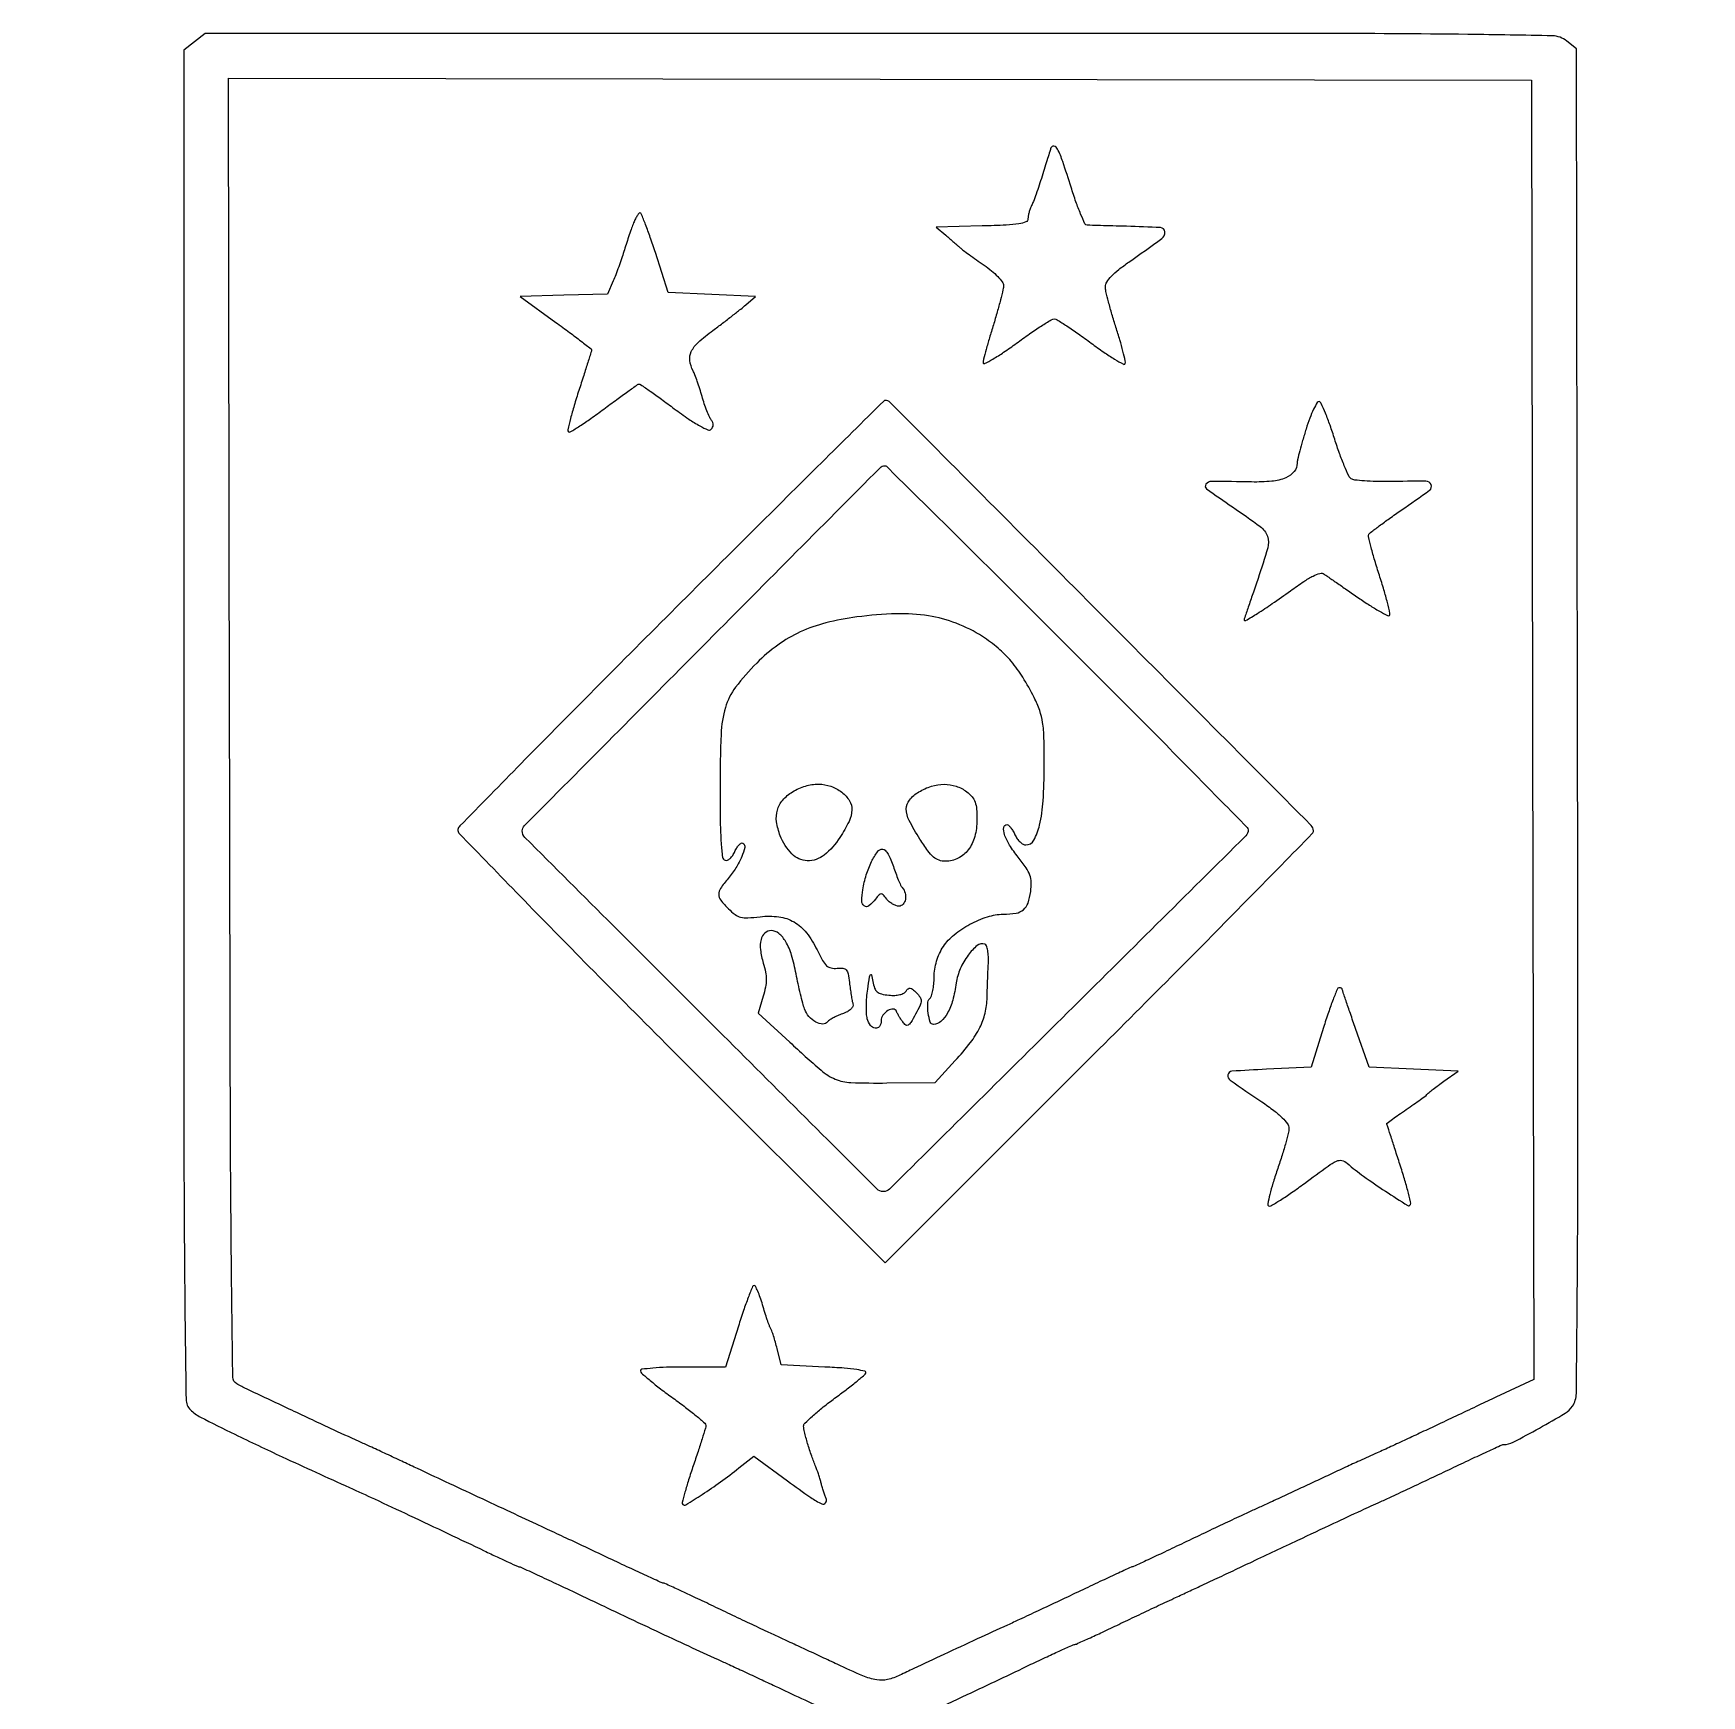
# Model space of a CAD drawing. Extents: x 40 to 599, y 30 to 647.
# Drawn here: x 91.1 to 500.2, y 239.4 to 647 of the extents above; entities that cross this region are included whole.
import ezdxf

# ---------------------------------------------------------------- set-up
doc = ezdxf.new("R2010")
doc.units = 0

msp = doc.modelspace()

# ---------------------------------------------------------------- linework, layer by layer
msp.add_lwpolyline([(310.379679, 235.22151, 0.005519), (320.117387, 239.683872, 0.001422), (335.731039, 247.10288, -0.001884), (339.69088, 248.979968, -0.00295), (343.112236, 250.561471, -0.000804), (346.101446, 251.916067, -0.106366), (346.491528, 252, 0.106205), (346.881677, 252.083817, 0.000802), (349.873308, 253.437188, 0.002945), (353.297401, 255.017216, 0.00188), (357.260489, 256.892554, -0.000749), (361.656921, 258.985132, -0.000599), (366.401519, 261.227759, -0.000605), (370.798131, 263.292971, -0.001532), (374, 264.780304, 0.001061), (377.156268, 266.242838, 0.00045), (381.38125, 268.216123, 0.000446), (385.88712, 270.33044, 0.000584), (390, 272.270692, -0.000362), (401.1925, 277.556816, -0.000745), (409.963047, 281.675335, -0.000919), (416.757593, 284.838393, -0.002625), (421.5, 287.005359, 0.003006), (424.207064, 288.244807, 0.000734), (428.653701, 290.321104, 0.000752), (433.743814, 292.716313, 0.00075), (438.831749, 295.129189, -0.001315), (443.59129, 297.379741, -0.002099), (447.672265, 299.275449, -0.000411), (451.274609, 300.926887, -0.107669), (451.6102, 301, 0.119999), (453.961494, 301.57255, 0.007286), (460.393953, 305.022428, 0.007513), (466.706511, 308.652527, 0.113952), (468.518686, 310.388174, 0.143053), (469.462381, 313.484213, 0.00107), (469.718933, 340.369245, 0.002007), (469.863046, 382.916429, 0.000235), (469.758822, 477.926352), (469.5, 643.17683), (467.139216, 645.088415, 0.165924), (463.599488, 646.387708, 0.002893), (442.858783, 646.743556, 0.002673), (406.318322, 646.963668, 0.000169), (299.024075, 647), (133.269717, 647), (130.634859, 644.92742), (128, 642.85484), (128, 476.998848, 0.000204), (128.040986, 376.705484, 0.002255), (128.254969, 336.545778, 0.00133), (128.560963, 312.064158, 0.194976), (129.648151, 309.494706, 0.078562), (132.084318, 307.72369, 0.004362), (140.51859, 303.512618, 0.005408), (152.154579, 297.984334, 0.002003), (168.653684, 290.443259, -0.002636), (174.733104, 287.655292, -0.000948), (183.358323, 283.624772, -0.00094), (192.794325, 279.171891, -0.001115), (201.690653, 274.928886, 0.001909), (204.861147, 273.422932, 0.002989), (207.601354, 272.15411, 0.000823), (209.994558, 271.068046, 0.106493), (210.31042, 271, -0.108362), (210.634883, 270.928846, -0.000304), (214.6908, 269.057061, -0.001804), (219.2677, 266.921387, -0.001123), (224.619767, 264.38574, 0.000669), (234.907529, 259.500268, 0.001023), (243.844609, 255.293225, 0.001165), (251.776614, 251.60162, 0.001552), (259, 248.287441, -0.001522), (261.699224, 247.049199, -0.000612), (265.38125, 245.341044, -0.000606), (269.342886, 243.491436, -0.000766), (273, 241.771764, 0.003002), (285.980891, 235.738513, 0.017512)], format="xyb")
for points in [[(458.753068, 476.228047), (459.006137, 316.956094), (449.753068, 312.594351, 0.000002), (445.558264, 310.61697, 0.000001), (440.574339, 308.267568, 0.000001), (435.614449, 305.929467, 0.000002), (431.5, 303.989876, -0.000971), (427.76094, 302.236095, -0.000936), (423.96875, 300.475004, -0.000925), (420.62192, 298.935849, -0.003415), (418.5, 297.982233, 0.003435), (416.352617, 297.017069, 0.000875), (412.884375, 295.422156, 0.000892), (408.930469, 293.586957, 0.000903), (405, 291.745462, -0.000753), (400.996198, 289.868142, -0.000667), (396.821875, 287.925304, -0.000669), (393.058242, 286.185833, -0.002049), (390.5, 285.020303, 0.003368), (387.795882, 283.779682, 0.000825), (383.362765, 281.700631, 0.000845), (378.290782, 279.301256, 0.000844), (373.224305, 276.883502, -0.001018), (368.493486, 274.627948, -0.001641), (364.45393, 272.728279, -0.000251), (360.865873, 271.057488, -0.109255), (360.60592, 271, 0.10833), (360.345693, 270.94295, 0.000246), (356.726796, 269.273921, 0.001618), (352.653045, 267.376672, 0.001003), (347.881616, 265.123987, -0.000551), (342.737877, 262.68983, -0.00053), (337.521475, 260.235064, -0.000523), (332.918696, 258.080889, -0.001924), (330, 256.732269, 0.001007), (322.575729, 253.318308, 0.000753), (314.408496, 249.527824, 0.000593), (306.986917, 246.059091, 0.004786), (303.596362, 244.429733, -0.058114), (300.575251, 243.356136, -0.099812), (297.913885, 243.285904, -0.057569), (294.520884, 244.289537, -0.009318), (288.229623, 247.108413, 0.000508), (284.484497, 248.866329, 0.000407), (280.448702, 250.75167, 0.000412), (276.713396, 252.489188, 0.001048), (274, 253.741729, -0.002128), (271.14435, 255.067426, -0.000646), (266.825892, 257.101405, -0.000647), (261.991924, 259.393476, -0.000705), (257.30091, 261.633316, 0.001487), (252.974954, 263.690547, 0.00236), (249.257327, 265.423537, 0.000517), (245.986072, 266.925596, 0.107769), (245.644881, 267, -0.107185), (245.301178, 267.074536, -0.000397), (241.549251, 268.785727, -0.002055), (237.300627, 270.748674, -0.001287), (232.343971, 273.07907, 0.000307), (227.05995, 275.576035, 0.000313), (221.804166, 278.051695, 0.000303), (217.23281, 280.198091, 0.001295), (214.5, 281.470587, -0.000542), (207.31171, 284.804552, -0.000376), (199.19345, 288.587958, -0.000379), (191.220706, 292.318198, -0.000627), (184.5, 295.479136, 0.001017), (181.034607, 297.105707, 0.000776), (177.234375, 298.872838, 0.000784), (173.668106, 300.51766, 0.001846), (171, 301.731256, -0.00326), (163.991265, 304.94316, -0.001105), (153.835711, 309.704867, -0.000496), (143.427941, 314.625554, -0.01689), (141, 315.87852, -0.267809), (140.03626, 317.496289, -0.000752), (139.711386, 343.639067, -0.002095), (139.436736, 384.427329, -0.00024), (139.246942, 476.362025), (138.993884, 636.006116), (298.746942, 635.753058), (458.5, 635.5)], [(340.623213, 618.917217, 0.00016), (340.357978, 618.066495, 0.000022), (339.808142, 616.300683, 0.000025), (339.157268, 614.20968, 0.000021), (338.469678, 612, -0.005064), (337.750051, 609.766999, -0.005467), (337.002876, 607.605548, -0.005177), (336.322757, 605.765872, -0.026069), (335.879247, 604.763569, 0.029007), (335.542532, 603.990375, 0.021489), (335.258279, 603.102224, 0.021864), (335.062151, 602.237585, 0.044864), (335, 601.54632, -0.30275), (334.48554, 600.774552, -0.059918), (332.802976, 600.299474, -0.027865), (329.697844, 599.988609, -0.004734), (323.75, 599.782751), (312.5, 599.5), (314.861591, 597.5, -0.0018), (315.849229, 596.65746, -0.001631), (316.863873, 595.779783, -0.001632), (317.767018, 594.988193, -0.005231), (318.361591, 594.452452, 0.024705), (319.067086, 593.864878, 0.003633), (320.560905, 592.75779, 0.004094), (322.347928, 591.475708, 0.003507), (324.25, 590.154412, -0.022614), (326.068687, 588.785163, -0.028937), (327.604648, 587.3588, -0.029343), (328.712432, 586.059106, -0.163243), (328.999864, 585.201959, -0.057086), (328.878457, 584.142803, -0.005642), (328.269841, 581.649951, -0.00706), (327.466461, 578.688016, -0.005544), (326.51487, 575.5, 0.003907), (325.561961, 572.345303, 0.005326), (324.755531, 569.485824, 0.003582), (324.122939, 567.079441, 0.059519), (324.015006, 566.260252, 0.563477), (324.372826, 566.03759, 0.014356), (326.406435, 567.144168, 0.017097), (329.040429, 568.800093, 0.009195), (332.177112, 571.010252, -0.00585), (335.38848, 573.305338, -0.008593), (338.268604, 575.240512, -0.004728), (340.727731, 576.799373, -0.139781), (341.431354, 577, -0.141099), (342.132089, 576.798237, -0.004914), (344.540831, 575.252528, -0.008815), (347.36238, 573.330552, -0.00601), (350.504242, 571.051158, 0.00893), (353.594454, 568.836664, 0.015486), (356.247915, 567.124768, 0.00979), (358.411673, 565.878935, 0.463343), (358.829086, 566.038415, 0.141543), (358.866682, 566.699187, 0.005789), (358.303896, 569.039856, 0.009699), (357.54335, 571.821058, 0.006686), (356.579086, 574.941565, -0.006766), (355.591546, 578.139217, -0.008252), (354.757606, 581.158272, -0.007086), (354.136026, 583.711194, -0.056224), (354, 584.917047, -0.148276), (354.336922, 586.028202, -0.043499), (355.464717, 587.435012, -0.033675), (357.254439, 589.07172, -0.016158), (359.75, 590.934174, 0.00469), (367.822004, 596.674937, 0.25761), (368.587574, 598.305502, 0.379454), (367.518143, 599.363789, 0.007426), (359.176988, 599.69737, -0.00018), (355.778954, 599.783968, -0.000253), (352.750534, 599.863769, -0.000145), (350.194207, 599.933169, -0.003551), (349.484406, 599.957691, -0.281529), (348.979497, 600.296113, -0.008536), (347.920044, 602.704759, -0.014533), (346.763765, 605.701453, -0.009245), (345.585069, 609.25, 0.005733), (343.541743, 615.54913, 0.037284), (342.24581, 618.61711, 0.213732), (341.360296, 619.326572, 0.400163)], [(238.191534, 600.25, 0.006955), (237.702481, 598.91511, 0.003045), (237.089655, 597.132812, 0.003012), (236.461931, 595.232628, 0.004024), (235.91648, 593.5, -0.007342), (235.347647, 591.734087, -0.004913), (234.647492, 589.730158, -0.004948), (233.93058, 587.801303, -0.009706), (233.315254, 586.283517), (231.937975, 583.067034), (221.218988, 582.783517), (210.5, 582.5), (219.25, 576.133394, -0.002704), (222.60451, 573.664753, -0.004368), (225.429688, 571.5234, -0.000946), (227.880532, 569.624424, -0.231429), (228, 569.380139, -0.075813), (227.955034, 569.085287, -0.000402), (227.083861, 566.30333, -0.001766), (226.076725, 563.135435, -0.001118), (224.881228, 559.44885, 0.006653), (223.726663, 555.749416, 0.010481), (222.84493, 552.541614, 0.004799), (222.187963, 549.829888, 0.258937), (222.3287, 549.337967, 0.345748), (222.784522, 549.283173, 0.005643), (225.112118, 550.734086, 0.011949), (227.85739, 552.58254, 0.007315), (231.009017, 554.885862, -0.002934), (234.157442, 557.229436, -0.004597), (236.895227, 559.203972, -0.001396), (239.28449, 560.883992, -0.153706), (239.652946, 561, -0.152216), (240.021862, 560.885027, -0.001404), (242.402916, 559.231358, -0.004592), (245.132191, 557.286921, -0.002933), (248.270493, 554.979092, 0.009251), (251.844595, 552.419729, 0.023847), (254.541891, 550.746442, 0.026758), (256.524941, 549.778554, 0.305495), (257.33671, 549.93671, 0.086731), (257.691183, 550.441332, 0.110164), (257.815045, 550.995495, 0.100386), (257.694959, 551.588978, 0.062031), (257.337745, 552.207618, -0.057272), (256.881151, 552.981332, -0.011863), (256.2721, 554.442238, -0.01232), (255.643525, 556.182434, -0.01134), (255.082662, 558, 0.007491), (254.527298, 559.850174, 0.007427), (253.915244, 561.688202, 0.007319), (253.33263, 563.279646, 0.028447), (252.902536, 564.236431, -0.086523), (252.092677, 566.793507, -0.148157), (252.446414, 568.984454, -0.096779), (254.149788, 571.238183, -0.024146), (257.75, 574.163568, 0.003356), (260.122765, 575.933079, 0.003249), (262.49731, 577.75322, 0.003209), (264.566034, 579.381793, 0.011952), (265.836586, 580.445963), (268.173172, 582.5), (257.483362, 583), (246.793552, 583.5), (243.646776, 593.242641, 0.005451), (242.395096, 596.978197, 0.008808), (241.239691, 600.125542, 0.003238), (240.195657, 602.770726, 0.302963), (239.87132, 602.992641, 0.23645), (239.568472, 602.845351, 0.026061), (239.118553, 602.190026, 0.027375), (238.639934, 601.302993, 0.018747)], [(247.5, 505.024305, 0.000908), (227.544096, 485.00657, 0.001482), (210.696333, 467.944256, 0.000162), (195.707007, 452.663903, 0.14312), (195.232199, 451.776193, 0.249197), (195.489607, 450.8864, 0.000247), (210.467401, 435.456823, 0.002264), (227.359549, 418.229112, 0.001377), (247.472776, 398.012993), (299.981155, 345.525986), (352.490577, 398.000104, 0.000907), (372.62348, 418.192602, 0.001491), (389.575357, 435.358536, 0.000127), (404.712114, 450.785954, 0.196376), (405, 451.490683, 0.198253), (404.480548, 452.749264, 0.000036), (352.867083, 504.617825, 0.000035), (301.24195, 556.483345, 0.200486), (299.996462, 556.998112, 0.196592), (299.649457, 556.854647, 0.000031), (284.370836, 541.730027, 0.000738), (267.474216, 524.952193, 0.000445)], [(403.202031, 549.983382, 0.004892), (402.35867, 547.188027, 0.006428), (401.646846, 544.619791, 0.004804), (401.100386, 542.460891, 0.059647), (401, 541.62238, -0.173719), (400.252245, 539.535128, -0.123194), (398.235769, 538.041171, -0.074833), (394.80253, 537.18973, -0.028241), (389.846011, 537.005068, 0.003086), (380.013087, 537.133449, 0.235873), (378.639053, 536.458842, 0.423325), (378.812029, 535.312637, 0.00589), (385.178126, 530.879037, -0.010428), (391.961564, 526.062783, -0.148808), (393.706592, 523.704719, -0.157598), (393.790137, 520.826214, -0.012093), (391.412378, 513.346566, 0.000759), (390.110429, 509.551251, 0.001217), (389.012391, 506.308656, 0.000201), (388.048434, 503.4352, 0.07311), (388.008943, 503.214816, 0.591012), (388.36161, 503.006009, 0.006749), (391.267224, 504.773452, 0.011332), (394.914451, 507.176841, 0.005882), (399.362303, 510.33261, -0.010279), (402.62383, 512.603818, -0.031844), (404.945429, 513.94561, -0.047722), (406.608312, 514.581065, -0.219458), (407.600915, 514.418411, -0.002052), (408.467772, 513.827152, -0.000185), (410.633057, 512.336034, -0.00024), (413.214002, 510.55544, -0.000187), (416.015497, 508.619151, 0.008492), (418.760838, 506.788291, 0.013738), (421.163049, 505.336206, 0.007416), (423.181939, 504.229606, 0.329162), (423.630458, 504.297125, 0.258269), (423.769797, 504.78186, 0.004925), (423.137204, 507.418937, 0.010621), (422.284835, 510.540908, 0.006749), (421.166564, 514.13984, -0.006479), (420.041903, 517.752442, -0.009879), (419.168815, 520.918333, -0.004922), (418.515112, 523.595525, -0.198346), (418.610385, 524.178606, -0.091635), (419.030037, 524.641599, -0.002718), (421.131704, 526.226945, -0.005341), (423.645603, 528.060433, -0.003651), (426.538461, 530.091638, 0.005524), (433.481399, 535.005523, 0.351533), (433.850323, 536.350259, 0.298505), (432.591475, 537.179172, 0.004611), (423.5, 537.114761, -0.009557), (420.346003, 537.123615, -0.012787), (417.487852, 537.25946, -0.009991), (415.129699, 537.479514, -0.117067), (414.267155, 537.790562, -0.140646), (413.657855, 538.496345, -0.009384), (412.571539, 540.96906, -0.012942), (411.391577, 544.017691, -0.009295), (410.226073, 547.478775, 0.008608), (409.076976, 550.906717, 0.012943), (407.946982, 553.850241, 0.007771), (406.912675, 556.243249, 0.209364), (406.410948, 556.696351, 0.357594), (405.913511, 556.506213, 0.018238), (405.052988, 554.862863, 0.02228), (404.118773, 552.661552, 0.013501)], [(344.711165, 496.766642, -0.000902), (361.69218, 479.745596, -0.001483), (375.990155, 465.276547, -0.000125), (388.758568, 452.271964, -0.196467), (389, 451.681247, -0.199947), (388.389515, 450.215661, -0.000069), (344.722159, 406.906475, -0.00007), (301.049007, 363.615723, -0.197161), (299.562598, 363.002065, -0.199253), (297.946805, 363.66842, -0.000085), (254.800648, 406.752244, -0.000085), (211.669899, 449.8501, -0.198967), (211, 451.466899, -0.198023), (211.50995, 452.704006, -0.000048), (255.114671, 496.59961, -0.000048), (298.730991, 540.490009, -0.199702), (299.956951, 541, -0.197352), (300.282029, 540.86649, -0.000038), (313.29547, 528.006451, -0.000814), (327.695974, 513.727097, -0.000492)], [(293.050754, 503.911985, 0.029971), (285.47077, 502.465283, 0.045833), (279.166548, 500.234414, 0.048769), (273.662083, 497.015306, 0.040439), (268.50102, 492.601818, 0.033044), (263.324461, 486.656911, 0.091134), (260.825703, 481.720542, 0.062117), (259.753463, 475.190563, 0.009669), (259.5, 462.085451, 0.003457), (259.558555, 453.615688, 0.013843), (259.773682, 448.436328, 0.014108), (260.107158, 445.02375, 0.288063), (260.735649, 444.256901, 0.189876), (261.294019, 444.285959, 0.075169), (261.949246, 444.712751, 0.060013), (262.596684, 445.445711, 0.044057), (263.131877, 446.390093, -0.032378), (263.635731, 447.329603, -0.052983), (264.191107, 448.040985, -0.072976), (264.711369, 448.44175, -0.272525), (265.108017, 448.433242, -0.318495), (265.537963, 447.417872, -0.045493), (264.815076, 445.138048, -0.041252), (263.398556, 442.420052, -0.034167), (261.471879, 439.78421, 0.024446), (259.61911, 437.350167, 0.154682), (259.172291, 435.878722, 0.165704), (259.670512, 434.472702, 0.029116), (261.56202, 432.347071, 0.036825), (263.180761, 430.950696, 0.098693), (264.550804, 430.303336, 0.075665), (266.274215, 430.141508, 0.01572), (269.31202, 430.412138, -0.062627), (273.926426, 430.389982, -0.099787), (277.648316, 429.120101, -0.095582), (280.694863, 426.457183, -0.053615), (283.294379, 422.262359, 0.015496), (284.638472, 419.67199, 0.079707), (285.637963, 418.407048, 0.134048), (286.719269, 417.848901, 0.078608), (288.183488, 417.771068, -0.049042), (289.644293, 417.779512, -0.193193), (290.429571, 417.376746, -0.131912), (290.890691, 416.429162, -0.018759), (291.223633, 414.271068, 0.005926), (291.421995, 412.7226, 0.006031), (291.655951, 411.188323, 0.005878), (291.891017, 409.859897, 0.024692), (292.080678, 409.072157, -0.17369), (292.041944, 408.408557, -0.100746), (291.583687, 407.743113, -0.070512), (290.721166, 407.11934, -0.036501), (289.5, 406.585148, 0.017525), (288.305656, 406.115792, 0.019892), (287.197611, 405.581548, 0.019514), (286.299941, 405.057916, 0.095445), (285.874846, 404.655978, -0.256626), (284.704929, 404.097599, -0.112791), (283.002859, 404.590236, -0.086753), (281.311601, 405.956332, -0.09337), (280.236064, 407.783254, -0.020816), (279.785879, 409.21694, -0.006263), (279.220028, 411.432042, -0.006265), (278.64692, 413.935518, -0.006763), (278.152023, 416.389654, 0.02633), (277.039559, 420.973047, 0.057953), (275.616116, 424.279392, 0.08554), (273.937149, 426.301385, 0.178654), (272.044335, 427, 0.186342), (270.478451, 426.395429, 0.149799), (269.548787, 424.832116, 0.092095), (269.409061, 422.314258, 0.040738), (270.104916, 419.044159, -0.025943), (270.644077, 416.833506, -0.047444), (270.815403, 414.987236, -0.047089), (270.63606, 413.132484, -0.025154), (270.086282, 410.893646), (268.855988, 406.787292), (276.589376, 399.643646, 0.007248), (284.260177, 392.761173, 0.079909), (287.752754, 390.58458, 0.091405), (291.600595, 389.742189, 0.010795), (300.394504, 389.63988), (312.289007, 389.758298), (317.190274, 395.129149, 0.021064), (320.884166, 399.536163, 0.047219), (323.205534, 403.229723, 0.058305), (324.495257, 406.760093, 0.053206), (324.988028, 410.60492, -0.002386), (325.034921, 412.412964, -0.001269), (325.10933, 414.650679, -0.001263), (325.19695, 416.937026, -0.001964), (325.285226, 418.908031, 0.022833), (325.290474, 420.642134, 0.034402), (325.1225, 422.14359, 0.037514), (324.827567, 423.274173, 0.231963), (324.414773, 423.68644, 0.260553), (322.567574, 423.348632, 0.061762), (320.337586, 420.987207, 0.055562), (318.412985, 417.644482, 0.066954), (317.420207, 414.161662, -0.0303), (316.544254, 409.939368, -0.059141), (315.260299, 406.755148, -0.083507), (313.668917, 404.738428, -0.179969), (311.858408, 404.015313, -0.33215), (311.059211, 404.582866, -0.04216), (310.552001, 406.772283, -0.042468), (310.414974, 409.11216, -0.192063), (310.944645, 410.344645, 0.119622), (311.353077, 411.014892, 0.027311), (311.689989, 412.309674, 0.026744), (311.92243, 413.885172, 0.023255), (312, 415.552117, -0.037437), (312.148374, 417.530994, -0.035249), (312.590546, 419.506981, -0.035403), (313.303293, 421.392599, -0.038612), (314.258071, 423.102117, -0.076783), (316.90035, 425.997039, -0.046035), (320.78823, 428.576172, -0.046024), (325.084306, 430.401319, -0.076505), (328.96189, 431.015313, 0.039833), (332.069995, 431.276856, 0.133598), (333.911591, 432.11966, 0.140775), (335.017524, 433.749221, 0.046122), (335.669471, 436.60588, 0.038951), (335.79294, 438.875964, 0.081854), (335.465722, 440.606584, 0.063978), (334.538475, 442.396412, 0.016697), (332.603351, 445, -0.028235), (330.490711, 447.983763, -0.056812), (329.247867, 450.582159, -0.112783), (329.060786, 452.307178, -0.380464), (329.839485, 453, -0.190598), (330.235938, 452.843176, -0.037004), (330.766975, 452.265625, -0.034577), (331.320433, 451.457269, -0.025934), (331.818046, 450.5, 0.046224), (332.365517, 449.543618, 0.050463), (333.065499, 448.734375, 0.056592), (333.805096, 448.179373, 0.133459), (334.465141, 448, 0.275334), (336.437134, 449.17499, 0.066212), (337.848639, 452.881542, 0.042027), (338.732721, 458.826821, 0.015905), (339, 467.226897, 0.005795), (338.918819, 474.230874, 0.03057), (338.595413, 478.058073, 0.048577), (337.877824, 480.958964, 0.031482), (336.522709, 484.141722, 0.022428), (333.730652, 489.1296, 0.036943), (330.888587, 493.035663, 0.040273), (327.696566, 496.240678, 0.034116), (323.8572, 499.091634, 0.050312), (317.434769, 502.35383, 0.053607), (310.624672, 504.182434, 0.046137), (302.75043, 504.679213, 0.024871)], [(289.365141, 460.92742, -0.086809), (291.248106, 458.827986, -0.151306), (291.838593, 456.586437, -0.103767), (291.127615, 453.796809, -0.02855), (288.890315, 449.82907, -0.080865), (285.022958, 445.524058, -0.178472), (280.894708, 444.136283, -0.196086), (277.129518, 445.800519, -0.098153), (274.265593, 450.252237, -0.058586), (273.35984, 453.671435, -0.103979), (273.549252, 456.568038, -0.112162), (274.862677, 458.995837, -0.076137), (277.276837, 461.027281, -0.063053), (280.432325, 462.442493, -0.076127), (283.643092, 462.90708, -0.080857), (286.688082, 462.385567, -0.08408)], [(320, 461.034887, -0.052478), (321.285829, 459.812909, -0.089804), (322.027927, 458.5372, -0.067631), (322.395206, 456.836403, -0.019408), (322.5, 454.137687, -0.066109), (321.958437, 450.059625, -0.096472), (320.365472, 446.815132, -0.112699), (317.892565, 444.742377, -0.118841), (314.813265, 444, -0.082156), (313.19804, 444.267203, -0.096161), (311.851569, 445.037456, -0.058772), (310.444591, 446.57206, -0.013885), (308.487579, 449.451963, -0.023678), (305.886317, 453.976805, -0.113952), (305.163359, 456.838255, -0.181239), (305.927114, 459.010928, -0.081843), (308.25, 461.01096, -0.061121), (311.333668, 462.408213, -0.075471), (314.448787, 462.887603, -0.08068), (317.39739, 462.414859, -0.083971)], [(302.013821, 442.75, 0.010315), (302.585105, 441.053193, 0.01208), (303.198588, 439.469375, 0.01107), (303.776512, 438.160669, 0.069557), (304.17388, 437.55, -0.11513), (304.884086, 436.207244, -0.108982), (304.946241, 434.66021, -0.135358), (304.373271, 433.461953, -0.217245), (303.360243, 433, -0.086408), (302.633413, 433.126552, -0.045857), (301.802593, 433.514063, -0.043822), (301.00193, 434.080435, -0.05175), (300.360243, 434.75, 0.019628), (299.489417, 435.783912, 0.210938), (299, 436, 0.210938), (298.510583, 435.783912, 0.019628), (297.639757, 434.75, -0.05651), (296.00543, 433.076759, -0.340869), (294.868865, 433.045804, -0.243156), (294.255749, 434.271147, -0.038582), (294.505763, 437.034109, -0.032884), (295.368842, 440.669211, -0.039698), (296.664047, 443.928898, -0.042514), (298.117039, 446.338931, -0.24029), (299.413182, 447, -0.219853), (299.986962, 446.734892, -0.039026), (300.699633, 445.751562, -0.035845), (301.41047, 444.377712, -0.025426)], [(300.89951, 411.175817, 0.033026), (302.338448, 411.133659, 0.049164), (303.585858, 411.303074, 0.059949), (304.54621, 411.656887, 0.136923), (305.108971, 412.175817, -0.077869), (305.604663, 412.75349, -0.218006), (306.105656, 412.895878, -0.134251), (306.71745, 412.623187, -0.024773), (307.641194, 411.786928, -0.04473), (308.570404, 410.675023, -0.162876), (308.82458, 409.803618, -0.101877), (308.556929, 408.720032, -0.012198), (307.43468, 406.508567, -0.010723), (306.276826, 404.464793, -0.123388), (305.63101, 403.815126, -0.309785), (305.036532, 403.849634, -0.070271), (304.293386, 404.613449, -0.012563), (303.803469, 405.320044, -0.011958), (303.341237, 406.061912, -0.011991), (302.964378, 406.736736, -0.040918), (302.766987, 407.199039, 0.323633), (301.987534, 407.7591, 0.137452), (300.680431, 407.388712, 0.098179), (299.440588, 406.245092, 0.15882), (299, 404.893011, -0.147201), (298.582646, 403.506093, -0.291696), (297.574312, 403.057552, -0.198829), (296.382539, 403.774581, -0.097992), (295.614052, 405.401604, -0.049033), (295.428056, 406.649848, -0.015814), (295.393783, 408.521954, -0.015601), (295.487218, 410.619193, -0.016885), (295.710637, 412.651604, -0.002486), (296.156984, 415.640728, -0.110685), (296.385601, 416.223794, -0.656122), (296.613397, 416.181239, -0.010915), (296.959368, 414.5, 0.041448), (297.393849, 412.892447, 0.131544), (298.025067, 411.986233, 0.120113), (299.061464, 411.47052, 0.031843)], [(407.465712, 403.232473), (404.431423, 393.5), (393.531564, 393, 0.004799), (384.986783, 392.525813, 0.35319), (384.026066, 391.641407, 0.284862), (384.596842, 390.318474, 0.003722), (392.342444, 385.007944, -0.013087), (395.325939, 382.879188, -0.032142), (397.367528, 381.123785, -0.043857), (398.620409, 379.662333, -0.158229), (398.986622, 378.507944, -0.059873), (398.832529, 377.294051, -0.00709), (398.132607, 374.66349, -0.008393), (397.200033, 371.549897, -0.006792), (396.098123, 368.240106, 0.009376), (395.050998, 365.039773, 0.015022), (394.291605, 362.268093, 0.008838), (393.781197, 359.982428, 0.314617), (393.985677, 359.508852, 0.278897), (394.537053, 359.503557, 0.006297), (396.884428, 360.932948, 0.012309), (399.648012, 362.760087, 0.007788), (402.782775, 365.018747, -0.002815), (408.581887, 369.285375, -0.047508), (410.626866, 370.493849, -0.168601), (411.955816, 370.633544, -0.12207), (413.292206, 369.950889, 0.022738), (417.310762, 366.768905, 0.01148), (422.640225, 363.112583, 0.003863), (428.110948, 359.601217, 0.486742), (428.780077, 359.84023, 0.14124), (428.808979, 360.542607, 0.004696), (428.114095, 363.276655, 0.008592), (427.199906, 366.511018, 0.00584), (426.05359, 370.160748, -0.000598), (424.882909, 373.755782, -0.000968), (423.897001, 376.81592, -0.000122), (423.02463, 379.544012, -0.077459), (423.000007, 379.701959, -0.239717), (423.063951, 379.82768, -0.00094), (424.395315, 380.794005, -0.004402), (425.92896, 381.882321, -0.002721), (427.75, 383.135961, 0.003655), (429.605971, 384.418766, 0.005048), (431.251563, 385.599005, 0.003248), (432.615056, 386.611595, 0.060636), (433, 386.982181, -0.053814), (433.359839, 387.338153, -0.004624), (434.38125, 388.136167, -0.006062), (435.623062, 389.064334, -0.004664), (437, 390.04818), (440.5, 392.5), (429.563427, 393), (418.626855, 393.5), (415.326696, 403, -0.000647), (414.060573, 406.659988, -0.001041), (412.992061, 409.782813, -0.000157), (412.050553, 412.556129, -0.068593), (412.013268, 412.75, 0.249606), (411.956098, 412.844892, 0.060999), (411.783585, 412.921414, 0.048183), (411.53826, 412.97098, 0.031618), (411.25, 412.982473, 0.298149), (410.869005, 412.720206, 0.004542), (409.82899, 410.11118, 0.010476), (408.682988, 406.964686, 0.006528)], [(264, 330), (260.872895, 320), (250.436447, 320, 0.008124), (246.354244, 319.933668, 0.014511), (243.003805, 319.727304, 0.008511), (240.341861, 319.439885, 0.378179), (240, 319.052543, 0.216244), (240.254444, 318.491728, 0.005894), (242.35, 316.700903, 0.011187), (244.934043, 314.64109, 0.007315), (248, 312.377432, -0.007382), (251.065942, 310.113146, -0.011281), (253.65, 308.051392, -0.005987), (255.743779, 306.259072, -0.215978), (256, 305.693576, -0.073038), (255.901942, 305.025875, -0.002298), (255.096378, 302.386496, -0.004428), (254.102476, 299.280333, -0.00305), (252.923838, 295.778182, 0.006349), (251.781201, 292.307431, 0.010047), (250.899903, 289.302149, 0.004394), (250.231994, 286.754239, 0.264144), (250.353563, 286.313104, 0.34791), (251.134963, 286.222231, 0.005537), (255.157051, 288.77154, 0.012836), (259.602617, 291.823806, 0.010934), (264.134374, 295.26319), (267.768747, 298.148889), (276.061486, 292.074445, 0.005311), (281.755278, 287.995946, 0.0453), (284.477193, 286.435942, 0.359751), (285.369918, 286.674176, 0.257974), (285.493535, 287.75, -0.013386), (285.183595, 288.564113, -0.007401), (284.846656, 289.573437, -0.007375), (284.535227, 290.607078, -0.011769), (284.303079, 291.5, 0.013467), (284.063133, 292.410216, 0.00762), (283.726116, 293.5, 0.007602), (283.3526, 294.589181, 0.012388), (282.998967, 295.5, -0.015382), (281.978699, 298.17517, -0.010639), (280.983269, 301.258093, -0.008584), (280.179919, 304.117684, -0.064265), (280, 305.511727, -0.201453), (280.292364, 306.207915, -0.010096), (282.129687, 307.938304, -0.014906), (284.472069, 309.933121, -0.010115), (287.25, 312.068658, 0.004267), (290.079457, 314.191626, 0.005885), (292.581074, 316.149241, 0.003844), (294.64422, 317.829475, 0.069477), (295.217487, 318.456154, 0.517934), (295.034328, 318.952367, 0.027066), (293.076799, 319.364066, 0.020258), (289.93559, 319.719476, 0.006384), (285.217487, 320), (274.5, 320.5), (273.5, 324.5, 0.007601), (273.07279, 326.104756, 0.008801), (272.616071, 327.61875, 0.008003), (272.187225, 328.88483, 0.05039), (271.895137, 329.5, -0.047697), (271.587079, 330.139905, -0.005883), (271.067438, 331.601562, -0.00691), (270.493176, 333.357991, -0.005662), (269.926822, 335.25, 0.013083), (269.352319, 337.070444, 0.020294), (268.752932, 338.604688, 0.015527), (268.188829, 339.790364, 0.280981), (267.845237, 340, 0.305942), (267.478842, 339.752657, 0.004026), (266.419469, 337.0625, 0.009879), (265.250576, 333.833629, 0.006126)]]:
    msp.add_lwpolyline(points, format="xyb", close=True)

doc.saveas('drawing.dxf')
